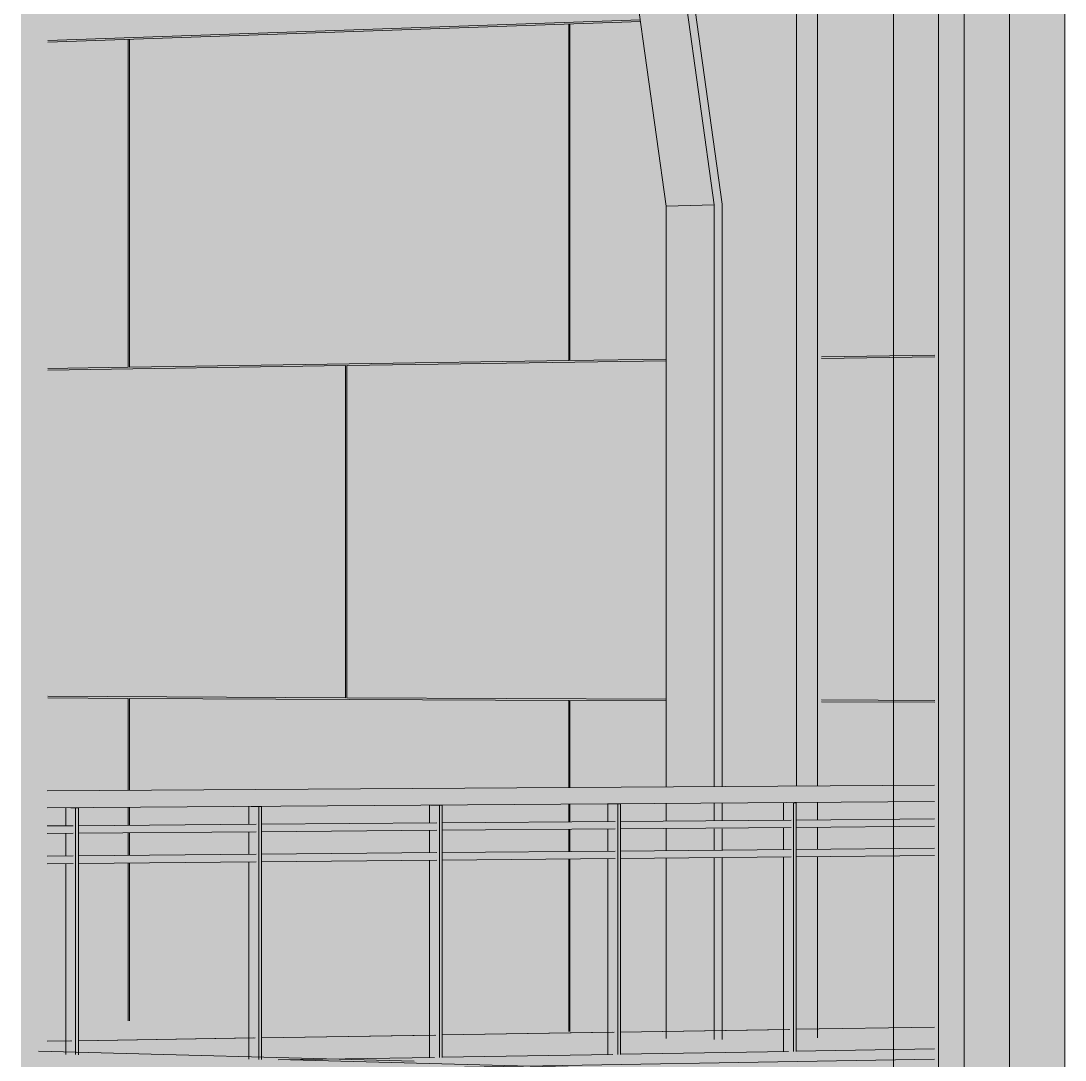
# Model space of a CAD drawing. Header units: inches. Extents: x 30681 to 92461, y -36095 to 66.
# Drawn here: x 30683.3205 to 30683.3814, y 59.9742 to 60.0348 of the extents above; entities that cross this region are included whole.
import ezdxf

# ---------------------------------------------------------------- set-up
doc = ezdxf.new("R2010")
doc.units = ezdxf.units.IN
doc.header["$MEASUREMENT"] = 0
doc.linetypes.add('Dash 1_16_', pattern=[0.125, 0.0625, -0.0625])
for name, color, linetype, lineweight in [('A-FLOR', 192, 'Continuous', 13), ('A-FLOR-CLRS', 90, 'Dash 1_16_', 9), ('A-FLOR-HRAL', 11, 'Continuous', 9), ('A-GLAZ-CURT', 52, 'Continuous', 9), ('A-GLAZ-CWMG', 51, 'Continuous', 9), ('A-WALL-PATT', 111, 'Continuous', 13), ('L-SITE-WALL', 31, 'Continuous', 13), ('Q-CASE', 31, 'Continuous', 9), ('S-BEAM', 12, 'Continuous', 9)]:
    doc.layers.add(name, color=color, linetype=linetype, lineweight=lineweight)

# ---------------------------------------------------------------- blocks, each defined once
blk = doc.blocks.new('FP_28-Entrance - Xcel')
at = {"layer": 'A-WALL-PATT', "lineweight": 9}
for p, q in [((-2803.512859, 60.034634), (-2803.512859, 60.015018)), ((-2803.512791, 60.015019), (-2803.512791, 60.034636)), ((-2803.538548, 60.03374), (-2803.538548, 60.014631)), ((-2803.538483, 60.014632), (-2803.538483, 60.033743)), ((-2803.491515, 60.01534), (-2803.498127, 60.01524)), ((-2803.525871, 60.014721), (-2803.543229, 60.014461)), ((-2803.512859, 60.015018), (-2803.538483, 60.014632)), ((-2803.525871, 60.014721), (-2803.525871, 59.995362)), ((-2803.507182, 60.015001), (-2803.525805, 60.014722)), ((-2803.525805, 60.014722), (-2803.525805, 59.995362)), ((-2803.507182, 60.015104), (-2803.512791, 60.015019)), ((-2803.491515, 60.015236), (-2803.498127, 60.015137)), ((-2803.538548, 60.014631), (-2803.543229, 60.01456)), ((-2803.525871, 59.995362), (-2803.543229, 59.995444)), ((-2803.538548, 59.995322), (-2803.543229, 59.995345)), ((-2803.538548, 59.995322), (-2803.538548, 59.989942)), ((-2803.538483, 59.989951), (-2803.538483, 59.995322)), ((-2803.512859, 59.995198), (-2803.538483, 59.995322)), ((-2803.507182, 59.995274), (-2803.525805, 59.995362)), ((-2803.512859, 59.995198), (-2803.512859, 59.990111)), ((-2803.512791, 59.990111), (-2803.512791, 59.995198)), ((-2803.507182, 59.995171), (-2803.512791, 59.995198)), ((-2803.491515, 59.9952), (-2803.498127, 59.995231)), ((-2803.491515, 59.995095), (-2803.498127, 59.995127)), ((-2803.512859, 59.989151), (-2803.512859, 59.988119)), ((-2803.512791, 59.988119), (-2803.512791, 59.989152)), ((-2803.538548, 59.988968), (-2803.538548, 59.987916)), ((-2803.538483, 59.987916), (-2803.538483, 59.988969)), ((-2803.538548, 59.987476), (-2803.538548, 59.986158)), ((-2803.538483, 59.986158), (-2803.538483, 59.987477)), ((-2803.512859, 59.987687), (-2803.512859, 59.986391)), ((-2803.512791, 59.986391), (-2803.512791, 59.987687)), ((-2803.538548, 59.985718), (-2803.538548, 59.976511)), ((-2803.538483, 59.97651), (-2803.538483, 59.985719)), ((-2803.512859, 59.985959), (-2803.512859, 59.975889)), ((-2803.512791, 59.975888), (-2803.512791, 59.985959))]:
    blk.add_line(p, q, dxfattribs=at)

msp = doc.modelspace()

# ---------------------------------------------------------------- hatches: boundary and pattern name
at = {"layer": 'A-FLOR-HRAL'}
h = msp.add_hatch(color=256, dxfattribs=at)
h.paths.add_polyline_path([(30683.282547, 59.989151), (30683.311707, 59.98935), (30683.311708, 59.989856), (30683.282547, 59.989625), (30683.282547, 59.989158)], flags=0)
h.paths.add_polyline_path([(30683.32203, 59.989421), (30683.373769, 59.989774), (30683.37377, 59.990257), (30683.362754, 59.990189), (30683.33649, 59.990016), (30683.32203, 59.989911), (30683.32203, 59.989446)], flags=0)
h.paths.add_polyline_path([(30683.383964, 59.989844), (30683.386232, 59.98988), (30683.386199, 59.990047), (30683.386095, 59.990209), (30683.385913, 59.990318), (30683.385836, 59.990336), (30683.383965, 59.990292), (30683.383964, 59.98993)], flags=0)
h = msp.add_hatch(color=256, dxfattribs=at)
h.paths.add_polyline_path([(30683.282547, 59.988653), (30683.291631, 59.988717), (30683.311708, 59.988878), (30683.311707, 59.98935), (30683.282547, 59.989143), (30683.282547, 59.988659)], flags=0)
h.paths.add_polyline_path([(30683.32203, 59.988934), (30683.37377, 59.989306), (30683.373769, 59.989774), (30683.32203, 59.9894), (30683.32203, 59.988959)], flags=0)
h.paths.add_polyline_path([(30683.383965, 59.989375), (30683.385937, 59.989412), (30683.386095, 59.989513), (30683.3862, 59.989674), (30683.386235, 59.989859), (30683.383964, 59.989844), (30683.383965, 59.9894)], flags=0)
h = msp.add_hatch(color=256, dxfattribs=at)
h.paths.add_polyline_path([(30683.355291, 59.974558), (30683.355291, 59.985988), (30683.355157, 59.985987), (30683.355157, 59.975858), (30683.354713, 59.975851), (30683.354713, 59.974572), (30683.355157, 59.974561)], flags=0)
h.paths.add_polyline_path([(30683.355147, 59.986418), (30683.355291, 59.98642), (30683.355291, 59.987713), (30683.354713, 59.987708), (30683.354713, 59.986421), (30683.354858, 59.986422)], flags=0)
h.paths.add_polyline_path([(30683.355147, 59.988143), (30683.355291, 59.988144), (30683.355291, 59.989163), (30683.354713, 59.989158), (30683.354713, 59.988145), (30683.354858, 59.988146)], flags=0)
for points in [[(30683.355291, 59.974558), (30683.355453, 59.97456), (30683.355453, 59.989164), (30683.355291, 59.989163), (30683.355291, 59.977194)], [(30683.365546, 59.97473), (30683.365705, 59.974732), (30683.365705, 59.989237), (30683.365546, 59.989236), (30683.365546, 59.977193)], [(30683.323841, 59.974546), (30683.323841, 59.988938), (30683.323673, 59.988937), (30683.323673, 59.974551)], [(30683.334524, 59.974263), (30683.334524, 59.989014), (30683.334358, 59.989013), (30683.334358, 59.974268)], [(30683.344897, 59.974383), (30683.34506, 59.974386), (30683.34506, 59.98909), (30683.344897, 59.989089), (30683.344897, 59.977195)], [(30683.364966, 59.976014), (30683.36541, 59.976021), (30683.36541, 59.986082), (30683.364966, 59.986078), (30683.364966, 59.977193)], [(30683.323102, 59.975347), (30683.323545, 59.975354), (30683.323545, 59.985695), (30683.323102, 59.985691), (30683.323102, 59.975911)], [(30683.333784, 59.975517), (30683.334228, 59.975524), (30683.334228, 59.985794), (30683.333784, 59.98579), (30683.333784, 59.97591)], [(30683.344321, 59.975685), (30683.344764, 59.975692), (30683.344764, 59.985891), (30683.344321, 59.985887), (30683.344321, 59.977195)], [(30683.354713, 59.975851), (30683.355157, 59.975858), (30683.355157, 59.985987), (30683.354713, 59.985983), (30683.354713, 59.977194)]]:
    msp.add_hatch(color=256, dxfattribs=at).paths.add_polyline_path(points, flags=0)
h = msp.add_hatch(color=256, dxfattribs=at)
h.paths.add_polyline_path([(30683.365546, 59.97473), (30683.365546, 59.986083), (30683.36541, 59.986082), (30683.36541, 59.976021), (30683.364966, 59.976014), (30683.364966, 59.974744), (30683.36541, 59.974733)], flags=0)
h.paths.add_polyline_path([(30683.365401, 59.98651), (30683.365546, 59.986511), (30683.365546, 59.987796), (30683.364966, 59.987791), (30683.364966, 59.986513), (30683.365111, 59.986514)], flags=0)
h.paths.add_polyline_path([(30683.365401, 59.988223), (30683.365546, 59.988224), (30683.365546, 59.989236), (30683.364966, 59.989232), (30683.364966, 59.988225), (30683.365111, 59.988227)], flags=0)
h = msp.add_hatch(color=256, dxfattribs=at)
h.paths.add_polyline_path([(30683.323673, 59.974551), (30683.323673, 59.985696), (30683.323545, 59.985695), (30683.323545, 59.975354), (30683.323102, 59.975347), (30683.323102, 59.974566), (30683.323545, 59.974554)], flags=0)
h.paths.add_polyline_path([(30683.32353, 59.986135), (30683.323673, 59.986136), (30683.323673, 59.987457), (30683.323102, 59.987452), (30683.323102, 59.986138), (30683.323244, 59.986139)], flags=0)
h.paths.add_polyline_path([(30683.32353, 59.987896), (30683.323673, 59.987897), (30683.323673, 59.988937), (30683.323102, 59.988929), (30683.323102, 59.987898), (30683.323244, 59.987899)], flags=0)
h = msp.add_hatch(color=256, dxfattribs=at)
h.paths.add_polyline_path([(30683.334358, 59.974268), (30683.334358, 59.985795), (30683.334228, 59.985794), (30683.334228, 59.975524), (30683.333784, 59.975517), (30683.333784, 59.974283), (30683.334071, 59.974275)], flags=0)
h.paths.add_polyline_path([(30683.334214, 59.986231), (30683.334358, 59.986232), (30683.334358, 59.987543), (30683.333784, 59.987539), (30683.333784, 59.986233), (30683.333928, 59.986235)], flags=0)
h.paths.add_polyline_path([(30683.334214, 59.987979), (30683.334358, 59.98798), (30683.334358, 59.989013), (30683.333784, 59.989009), (30683.333784, 59.987982), (30683.333928, 59.987983)], flags=0)
h = msp.add_hatch(color=256, dxfattribs=at)
h.paths.add_polyline_path([(30683.344897, 59.974383), (30683.344897, 59.985892), (30683.344764, 59.985891), (30683.344764, 59.975692), (30683.344321, 59.975685), (30683.344321, 59.974398), (30683.344764, 59.974386)], flags=0)
h.paths.add_polyline_path([(30683.344752, 59.986325), (30683.344897, 59.986326), (30683.344897, 59.987629), (30683.344321, 59.987624), (30683.344321, 59.986328), (30683.344464, 59.986329)], flags=0)
h.paths.add_polyline_path([(30683.344752, 59.988062), (30683.344897, 59.988063), (30683.344897, 59.989089), (30683.344321, 59.989081), (30683.344321, 59.988064), (30683.344464, 59.988065)], flags=0)
h = msp.add_hatch(color=256, dxfattribs=at)
h.paths.add_polyline_path([(30683.282547, 59.987123), (30683.311708, 59.98736), (30683.311708, 59.987803), (30683.282547, 59.987575)], flags=0)
h.paths.add_polyline_path([(30683.32203, 59.987443), (30683.373769, 59.987863), (30683.373769, 59.988289), (30683.32203, 59.987884), (30683.32203, 59.987727)], flags=0)
h.paths.add_polyline_path([(30683.383965, 59.987945), (30683.385943, 59.987961), (30683.385943, 59.988384), (30683.383965, 59.988368)], flags=0)
h = msp.add_hatch(color=256, dxfattribs=at)
h.paths.add_polyline_path([(30683.282547, 59.985316), (30683.311708, 59.985586), (30683.311708, 59.986029), (30683.282547, 59.985768)], flags=0)
h.paths.add_polyline_path([(30683.32203, 59.985681), (30683.373769, 59.986159), (30683.373769, 59.986585), (30683.32203, 59.986122)], flags=0)
h.paths.add_polyline_path([(30683.383965, 59.986254), (30683.385943, 59.986272), (30683.385943, 59.986694), (30683.383965, 59.986676)], flags=0)
at = {"layer": 'A-FLOR-HRAL', "transparency": 33554466}
for points in [[(30683.355453, 59.975862), (30683.36541, 59.976021), (30683.36541, 59.986084), (30683.355453, 59.985992), (30683.355453, 59.977194)], [(30683.36541, 59.976021), (30683.36541, 59.986082), (30683.365337, 59.986081), (30683.365337, 59.976023)], [(30683.365705, 59.976026), (30683.37377, 59.976154), (30683.37377, 59.986161), (30683.365705, 59.986086), (30683.365705, 59.977193)], [(30683.32203, 59.97533), (30683.323545, 59.975354), (30683.323545, 59.985697), (30683.32203, 59.985683), (30683.32203, 59.975911)], [(30683.323545, 59.975354), (30683.323545, 59.985695), (30683.323473, 59.985694), (30683.323473, 59.975356)], [(30683.323841, 59.975359), (30683.334228, 59.975524), (30683.334228, 59.985795), (30683.323841, 59.985699), (30683.323841, 59.975911)], [(30683.334228, 59.975524), (30683.334228, 59.985794), (30683.334156, 59.985793), (30683.334156, 59.975526)], [(30683.334524, 59.975529), (30683.344764, 59.975692), (30683.344764, 59.985893), (30683.334524, 59.985798), (30683.334524, 59.97591)], [(30683.344764, 59.975692), (30683.344764, 59.985891), (30683.344692, 59.98589), (30683.344692, 59.975694)], [(30683.34506, 59.975697), (30683.355157, 59.975858), (30683.355157, 59.985989), (30683.34506, 59.985896), (30683.34506, 59.977195)], [(30683.355157, 59.975858), (30683.355157, 59.985987), (30683.355085, 59.985987), (30683.355085, 59.975859)]]:
    msp.add_hatch(color=256, dxfattribs=at).paths.add_polyline_path(points, flags=0)
at = {"layer": 'A-GLAZ-CURT', "transparency": 33554458}
msp.add_hatch(color=256, dxfattribs=at).paths.add_polyline_path([(30683.320492, 59.867848), (30683.375497, 59.872536), (30683.375497, 60.079115), (30683.320492, 60.082025), (30683.320492, 59.872446)], flags=0)
at = {"layer": 'A-GLAZ-CWMG'}
for points in [[(30683.378135, 59.872206), (30683.378135, 60.07932), (30683.375497, 60.079115), (30683.375497, 59.872536), (30683.377193, 59.872324)], [(30683.378135, 59.872206), (30683.381375, 59.872484), (30683.381375, 60.079148), (30683.378135, 60.07932), (30683.378135, 59.881051)], [(30683.375497, 59.872536), (30683.375497, 60.079115), (30683.371379, 60.078796), (30683.371379, 59.873051)]]:
    msp.add_hatch(color=256, dxfattribs=at).paths.add_polyline_path(points, flags=0)
at = {"layer": 'L-SITE-WALL'}
h = msp.add_hatch(color=256, dxfattribs=at)
h.paths.add_polyline_path([(30683.292005, 60.032532), (30683.311745, 60.033219), (30683.311745, 60.061538), (30683.292005, 60.062326), (30683.292005, 60.04743)], flags=0)
h.paths.add_polyline_path([(30683.322067, 60.033578), (30683.356631, 60.03478), (30683.355094, 60.045626), (30683.354948, 60.045444), (30683.354747, 60.044899), (30683.354036, 60.04003), (30683.353928, 60.037583), (30683.353978, 60.035151), (30683.353906, 60.035133), (30683.353865, 60.035115), (30683.352644, 60.035056), (30683.349289, 60.035035), (30683.347274, 60.035105), (30683.347237, 60.035122), (30683.347222, 60.035139), (30683.347244, 60.038134), (30683.347121, 60.040422), (30683.346378, 60.045094), (30683.346225, 60.045441), (30683.345481, 60.046428), (30683.322067, 60.045318), (30683.322067, 60.0404)], flags=0)
h.paths.add_polyline_path([(30683.3674, 60.035154), (30683.373781, 60.035376), (30683.373781, 60.060564), (30683.371541, 60.060099), (30683.367863, 60.059554), (30683.3674, 60.059544), (30683.3674, 60.047415)], flags=0)
h.paths.add_polyline_path([(30683.383967, 60.03573), (30683.420878, 60.037014), (30683.420878, 60.066954), (30683.418044, 60.066533), (30683.413617, 60.066453), (30683.388943, 60.067591), (30683.388394, 60.06715), (30683.383967, 60.064404), (30683.383967, 60.047412)], flags=0)
at = {"layer": 'S-BEAM'}
h = msp.add_hatch(color=256, dxfattribs=at)
h.paths.add_polyline_path([(30683.360909, 59.975431), (30683.361375, 59.975438), (30683.36134, 59.975953), (30683.360909, 59.975946), (30683.360909, 59.975854)], flags=0)
h.paths.add_polyline_path([(30683.366938, 59.975529), (30683.367169, 59.975533), (30683.367169, 59.976046), (30683.366938, 59.976018)], flags=0)
h.paths.add_polyline_path([(30683.360909, 59.986475), (30683.361375, 59.986479), (30683.361375, 59.987761), (30683.360909, 59.987724), (30683.360909, 59.986695)], flags=0)
h.paths.add_polyline_path([(30683.366938, 59.986529), (30683.367169, 59.986531), (30683.367169, 59.987807), (30683.366938, 59.987806), (30683.366938, 59.986695)], flags=0)
h.paths.add_polyline_path([(30683.360909, 59.988192), (30683.361375, 59.988196), (30683.361375, 59.989215), (30683.360909, 59.989198), (30683.360909, 59.988385)], flags=0)
h.paths.add_polyline_path([(30683.366938, 59.988239), (30683.367169, 59.988241), (30683.367169, 59.989257), (30683.366938, 59.989246), (30683.366938, 59.988384)], flags=0)
h.paths.add_polyline_path([(30683.360909, 59.990174), (30683.361375, 59.990178), (30683.361375, 60.024145), (30683.358222, 60.047023), (30683.357752, 60.047001), (30683.360909, 60.024095), (30683.360909, 59.990177)], flags=0)
h.paths.add_polyline_path([(30683.366938, 59.990212), (30683.367169, 59.990217), (30683.367169, 59.991235), (30683.367346, 59.991235), (30683.36722, 60.035226), (30683.3674, 60.035222), (30683.3674, 60.059544), (30683.366938, 60.059534), (30683.366938, 59.990217)], flags=0)
h = msp.add_hatch(color=256, dxfattribs=at)
h.paths.add_polyline_path([(30683.361376, 59.975488), (30683.364983, 59.975547), (30683.364983, 59.976011), (30683.361376, 59.975953), (30683.361376, 59.975854)], flags=0)
h.paths.add_polyline_path([(30683.361376, 59.986479), (30683.364983, 59.986511), (30683.364983, 59.98779), (30683.361376, 59.987724), (30683.361376, 59.986695)], flags=0)
h.paths.add_polyline_path([(30683.361376, 59.988196), (30683.364983, 59.988224), (30683.364983, 59.989241), (30683.362873, 59.989223), (30683.361376, 59.989198), (30683.361376, 59.988385)], flags=0)
h.paths.add_polyline_path([(30683.361376, 59.990176), (30683.365708, 59.990217), (30683.365708, 59.99339), (30683.365601, 59.993332), (30683.365708, 59.993681), (30683.365708, 59.994722), (30683.365562, 59.994887), (30683.365708, 59.994969), (30683.365708, 60.034698), (30683.365562, 60.034867), (30683.365708, 60.034945), (30683.365708, 60.059506), (30683.363761, 60.059462), (30683.361678, 60.059544), (30683.361678, 60.047187), (30683.358225, 60.047011), (30683.361376, 60.024096), (30683.361376, 59.990177)], flags=0)
h = msp.add_hatch(color=256, dxfattribs=at)
h.paths.add_polyline_path([(30683.366938, 59.975529), (30683.366938, 59.976042), (30683.365723, 59.976018), (30683.365723, 59.975558)], flags=0)
h.paths.add_polyline_path([(30683.365723, 59.986518), (30683.366938, 59.986529), (30683.366938, 59.987806), (30683.365723, 59.987796), (30683.365723, 59.986695)], flags=0)
h.paths.add_polyline_path([(30683.365723, 59.98823), (30683.366938, 59.988239), (30683.366914, 59.989255), (30683.365723, 59.989236), (30683.365723, 59.988384)], flags=0)
h.paths.add_polyline_path([(30683.365708, 59.990203), (30683.366938, 59.990217), (30683.366938, 60.059534), (30683.365708, 60.059506), (30683.365708, 59.990217)], flags=0)
for points in [[(30683.358109, 60.024028), (30683.360909, 60.024095), (30683.357752, 60.047001), (30683.356064, 60.046922), (30683.355127, 60.045623), (30683.356819, 60.03337)], [(30683.361376, 59.975953), (30683.364983, 59.976011), (30683.364983, 59.986076), (30683.361376, 59.986043), (30683.361376, 59.97719)], [(30683.365723, 59.976022), (30683.366938, 59.976042), (30683.366938, 59.986094), (30683.365723, 59.986082), (30683.365723, 59.97719)], [(30683.358109, 59.975901), (30683.360909, 59.975946), (30683.360909, 59.986038), (30683.358109, 59.985987), (30683.358109, 59.97719)]]:
    msp.add_hatch(color=256, dxfattribs=at).paths.add_polyline_path(points, flags=0)
h = msp.add_hatch(color=256, dxfattribs=at)
h.paths.add_polyline_path([(30683.360909, 59.975431), (30683.360909, 59.975946), (30683.358109, 59.975901), (30683.358109, 59.975499), (30683.358351, 59.975493)], flags=0)
h.paths.add_polyline_path([(30683.358109, 59.986449), (30683.360909, 59.986475), (30683.360909, 59.987757), (30683.358109, 59.987724), (30683.358109, 59.986695)], flags=0)
h.paths.add_polyline_path([(30683.358109, 59.98817), (30683.360909, 59.988192), (30683.360909, 59.989211), (30683.358109, 59.989185), (30683.358109, 59.988385)], flags=0)
h.paths.add_polyline_path([(30683.358109, 59.990156), (30683.360909, 59.990185), (30683.360909, 60.024095), (30683.358109, 60.024028), (30683.358109, 59.990157)], flags=0)
h = msp.add_hatch(color=256, dxfattribs=at)
h.paths.add_polyline_path([(30683.360909, 59.975946), (30683.361375, 59.975953), (30683.361375, 59.986043), (30683.360909, 59.986038), (30683.360909, 59.977191)], flags=0)
h.paths.add_polyline_path([(30683.366938, 59.976042), (30683.367169, 59.976046), (30683.367169, 59.986096), (30683.366938, 59.986082), (30683.366938, 59.97719)], flags=0)

# ---------------------------------------------------------------- linework, layer by layer
at = {"layer": 'A-FLOR'}
for p, q in [((30683.34506, 59.974398), (30683.355002, 59.974565)), ((30683.355453, 59.974572), (30683.365256, 59.974737)), ((30683.365705, 59.974744), (30683.37377, 59.97488)), ((30683.335494, 59.974238), (30683.344608, 59.974391))]:
    msp.add_line(p, q, dxfattribs=at)
at = {"layer": 'A-FLOR-CLRS', "linetype": 'Continuous'}
for p, q in [((30683.373732, 59.973263), (30683.336203, 59.974249)), ((30683.373756, 59.974287), (30683.344091, 59.973778))]:
    msp.add_line(p, q, dxfattribs=at)
at = {"layer": 'A-FLOR-HRAL'}
for p, q in [((30683.32203, 59.989924), (30683.373769, 59.990261)), ((30683.373769, 59.989303), (30683.32203, 59.988933)), ((30683.355291, 59.989163), (30683.354713, 59.989169)), ((30683.354713, 59.98814), (30683.354713, 59.989169)), ((30683.355453, 59.989164), (30683.355291, 59.989163)), ((30683.355291, 59.974558), (30683.355291, 59.989163)), ((30683.355453, 59.989164), (30683.355453, 59.97456)), ((30683.364966, 59.98822), (30683.364966, 59.989242)), ((30683.365546, 59.989236), (30683.365132, 59.989241)), ((30683.365705, 59.989237), (30683.365546, 59.989236)), ((30683.365546, 59.97473), (30683.365546, 59.989236)), ((30683.365705, 59.989237), (30683.365705, 59.974732)), ((30683.323102, 59.987892), (30683.323102, 59.988941)), ((30683.323673, 59.988937), (30683.323404, 59.98894)), ((30683.323841, 59.988938), (30683.323673, 59.988937)), ((30683.323673, 59.974551), (30683.323673, 59.988937)), ((30683.323841, 59.988938), (30683.323841, 59.974546)), ((30683.333784, 59.987976), (30683.333784, 59.98902)), ((30683.334358, 59.989013), (30683.333919, 59.989018)), ((30683.334524, 59.989014), (30683.334358, 59.989013)), ((30683.334358, 59.974268), (30683.334358, 59.989013)), ((30683.334524, 59.989014), (30683.334524, 59.974263)), ((30683.344321, 59.988058), (30683.344321, 59.989095)), ((30683.344897, 59.989089), (30683.344377, 59.989094)), ((30683.34506, 59.98909), (30683.344897, 59.989089)), ((30683.344897, 59.974383), (30683.344897, 59.989089)), ((30683.34506, 59.98909), (30683.34506, 59.974386)), ((30683.32203, 59.987884), (30683.32353, 59.987896)), ((30683.323841, 59.987898), (30683.334214, 59.987979)), ((30683.334524, 59.987982), (30683.344752, 59.988062)), ((30683.34506, 59.988064), (30683.355147, 59.988143)), ((30683.355453, 59.988145), (30683.365401, 59.988223)), ((30683.365705, 59.988226), (30683.373769, 59.988289)), ((30683.32203, 59.987443), (30683.32353, 59.987455)), ((30683.323102, 59.986131), (30683.323102, 59.987452)), ((30683.323841, 59.987458), (30683.334214, 59.987542)), ((30683.333784, 59.986227), (30683.333784, 59.987539)), ((30683.334524, 59.987545), (30683.344752, 59.987628)), ((30683.344321, 59.986321), (30683.344321, 59.987624)), ((30683.34506, 59.98763), (30683.355147, 59.987712)), ((30683.354713, 59.986414), (30683.354713, 59.987708)), ((30683.355453, 59.987714), (30683.365401, 59.987795)), ((30683.364966, 59.986506), (30683.364966, 59.987791)), ((30683.365705, 59.987797), (30683.373769, 59.987863)), ((30683.32203, 59.986122), (30683.32353, 59.986135)), ((30683.323841, 59.986138), (30683.334214, 59.986231)), ((30683.334524, 59.986234), (30683.344752, 59.986325)), ((30683.34506, 59.986328), (30683.355147, 59.986418)), ((30683.355453, 59.986421), (30683.365401, 59.98651)), ((30683.355453, 59.98599), (30683.365401, 59.986082)), ((30683.364966, 59.976014), (30683.364966, 59.986078)), ((30683.365705, 59.986513), (30683.373769, 59.986585)), ((30683.365705, 59.986085), (30683.373769, 59.986159)), ((30683.32203, 59.985681), (30683.32353, 59.985695)), ((30683.323102, 59.975347), (30683.323102, 59.985691)), ((30683.323841, 59.985698), (30683.334214, 59.985794)), ((30683.333784, 59.975517), (30683.333784, 59.98579)), ((30683.334524, 59.985796), (30683.344752, 59.985891)), ((30683.344321, 59.975685), (30683.344321, 59.985887)), ((30683.34506, 59.985894), (30683.355147, 59.985987)), ((30683.354713, 59.975851), (30683.354713, 59.985983)), ((30683.355004, 59.975858), (30683.34506, 59.9757)), ((30683.34506, 59.975697), (30683.355077, 59.975856)), ((30683.354713, 59.974572), (30683.354713, 59.975851)), ((30683.365258, 59.976021), (30683.355453, 59.975865)), ((30683.355453, 59.975862), (30683.36533, 59.97602)), ((30683.364966, 59.974744), (30683.364966, 59.976014)), ((30683.37377, 59.976157), (30683.365705, 59.976029)), ((30683.365705, 59.976026), (30683.37377, 59.976154)), ((30683.323389, 59.975355), (30683.32203, 59.975333)), ((30683.32203, 59.97533), (30683.323461, 59.975353)), ((30683.323102, 59.974566), (30683.323102, 59.975347)), ((30683.334073, 59.975525), (30683.323841, 59.975362)), ((30683.323841, 59.975359), (30683.334145, 59.975523)), ((30683.333784, 59.974283), (30683.333784, 59.975517)), ((30683.344611, 59.975693), (30683.334524, 59.975532)), ((30683.334524, 59.975529), (30683.344683, 59.975691)), ((30683.344321, 59.974398), (30683.344321, 59.975685))]:
    msp.add_line(p, q, dxfattribs=at)
at = {"layer": 'A-GLAZ-CURT'}
for p, q in [((30683.373995, 60.078999), (30683.373995, 59.872724)), ((30683.375497, 59.872536), (30683.375497, 60.079115))]:
    msp.add_line(p, q, dxfattribs=at)
at = {"layer": 'A-GLAZ-CWMG'}
for p, q in [((30683.378135, 60.07932), (30683.378135, 59.872206)), ((30683.371379, 59.873051), (30683.371379, 60.078796)), ((30683.381375, 60.079148), (30683.381375, 59.872484))]:
    msp.add_line(p, q, dxfattribs=at)
at = {"layer": 'L-SITE-WALL'}
msp.add_line((30683.356631, 60.03478), (30683.322067, 60.033578), dxfattribs=at)
at = {"layer": 'Q-CASE'}
msp.add_line((30683.343422, 59.974177), (30683.321518, 59.97475), dxfattribs=at)
at = {"layer": 'S-BEAM'}
for p, q in [((30683.365708, 59.990197), (30683.365708, 60.059506)), ((30683.366938, 59.990212), (30683.366938, 60.059534)), ((30683.357752, 60.047001), (30683.360909, 60.024095)), ((30683.361375, 60.024145), (30683.358222, 60.047023)), ((30683.358109, 60.024028), (30683.355121, 60.045667)), ((30683.322067, 60.033682), (30683.356616, 60.034887)), ((30683.360909, 60.024095), (30683.358109, 60.024028)), ((30683.358109, 59.990151), (30683.358109, 60.024028)), ((30683.360909, 59.990174), (30683.360909, 60.024095)), ((30683.361375, 60.024145), (30683.361375, 59.990173)), ((30683.358109, 59.988164), (30683.358109, 59.98919)), ((30683.360909, 59.988186), (30683.360909, 59.989211)), ((30683.361375, 59.98922), (30683.361375, 59.98819)), ((30683.366938, 59.988233), (30683.366938, 59.989255)), ((30683.358109, 59.986443), (30683.358109, 59.987724)), ((30683.360909, 59.986468), (30683.360909, 59.987724)), ((30683.361375, 59.987724), (30683.361375, 59.986472)), ((30683.366938, 59.986522), (30683.366938, 59.987806)), ((30683.366938, 59.976042), (30683.366938, 59.986094)), ((30683.358109, 59.975901), (30683.358109, 59.986012)), ((30683.360909, 59.975946), (30683.360909, 59.986038)), ((30683.361375, 59.986043), (30683.361375, 59.975953)), ((30683.358109, 59.975499), (30683.358109, 59.975901)), ((30683.360909, 59.975431), (30683.360909, 59.975946)), ((30683.361375, 59.975953), (30683.361375, 59.975438)), ((30683.366938, 59.975529), (30683.366938, 59.976042))]:
    msp.add_line(p, q, dxfattribs=at)

# ---------------------------------------------------------------- block references
at = {"layer": 'L-SITE-WALL', "lineweight": 9}
msp.add_blockref('FP_28-Entrance - Xcel', (33486.865296, 0), dxfattribs=at)

doc.saveas('drawing.dxf')
